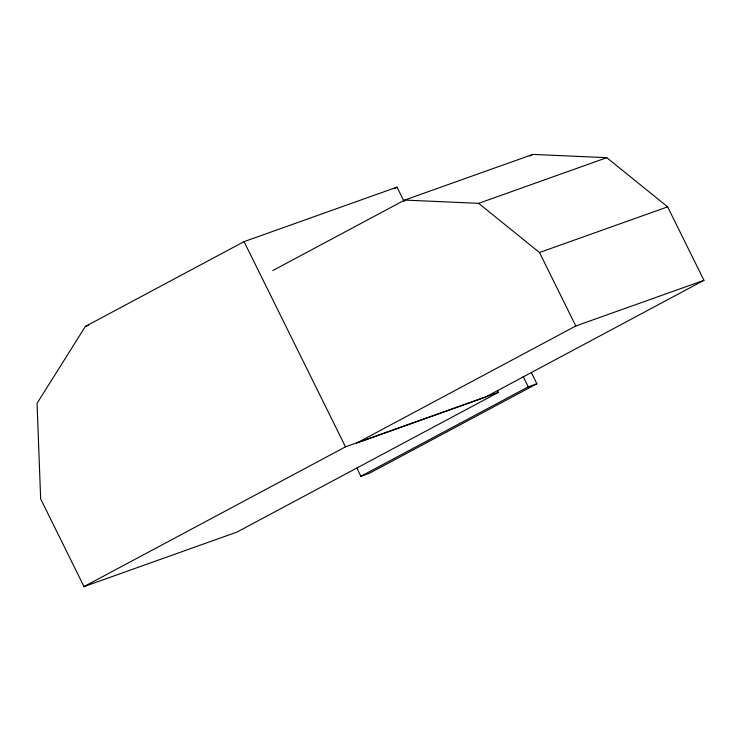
<?xml version="1.0" encoding="UTF-8"?>
<svg xmlns="http://www.w3.org/2000/svg" width="741" height="741" viewBox="0 0 741 741"><rect width="100%" height="100%" fill="white"/><g stroke="black" fill="none" stroke-linecap="round" stroke-linejoin="round"><path stroke-width="1.11" d="M404.188 201.645L397.009 187.14L244.067 241.631L85.382 326.438L37.05 403.345L40.662 498.906L84.002 586.594L236.944 532.094L498.434 392.36L497.415 390.285M393.962 188.77L397.009 187.14M272.744 270.576L404.679 200.07L532.835 154.406L606.796 157.676L667.641 206.85L703.95 280.32L484.855 397.408L356.708 443.062L575.803 325.984L703.95 280.32M529.787 156.036L532.835 154.406M84.002 586.594L345.491 446.851L498.434 392.36M356.791 467.997L360.886 476.287L528.277 386.839L536.892 383.773L531.251 372.362M536.892 383.773L369.5 473.221L360.886 476.287M85.382 326.438L88.633 325.271M404.679 200.07L478.649 203.34L606.796 157.676M478.649 203.34L539.485 252.514L667.641 206.85M539.485 252.514L575.803 325.984M523.155 376.465L528.277 386.839M244.067 241.631L345.491 446.851"/></g></svg>
